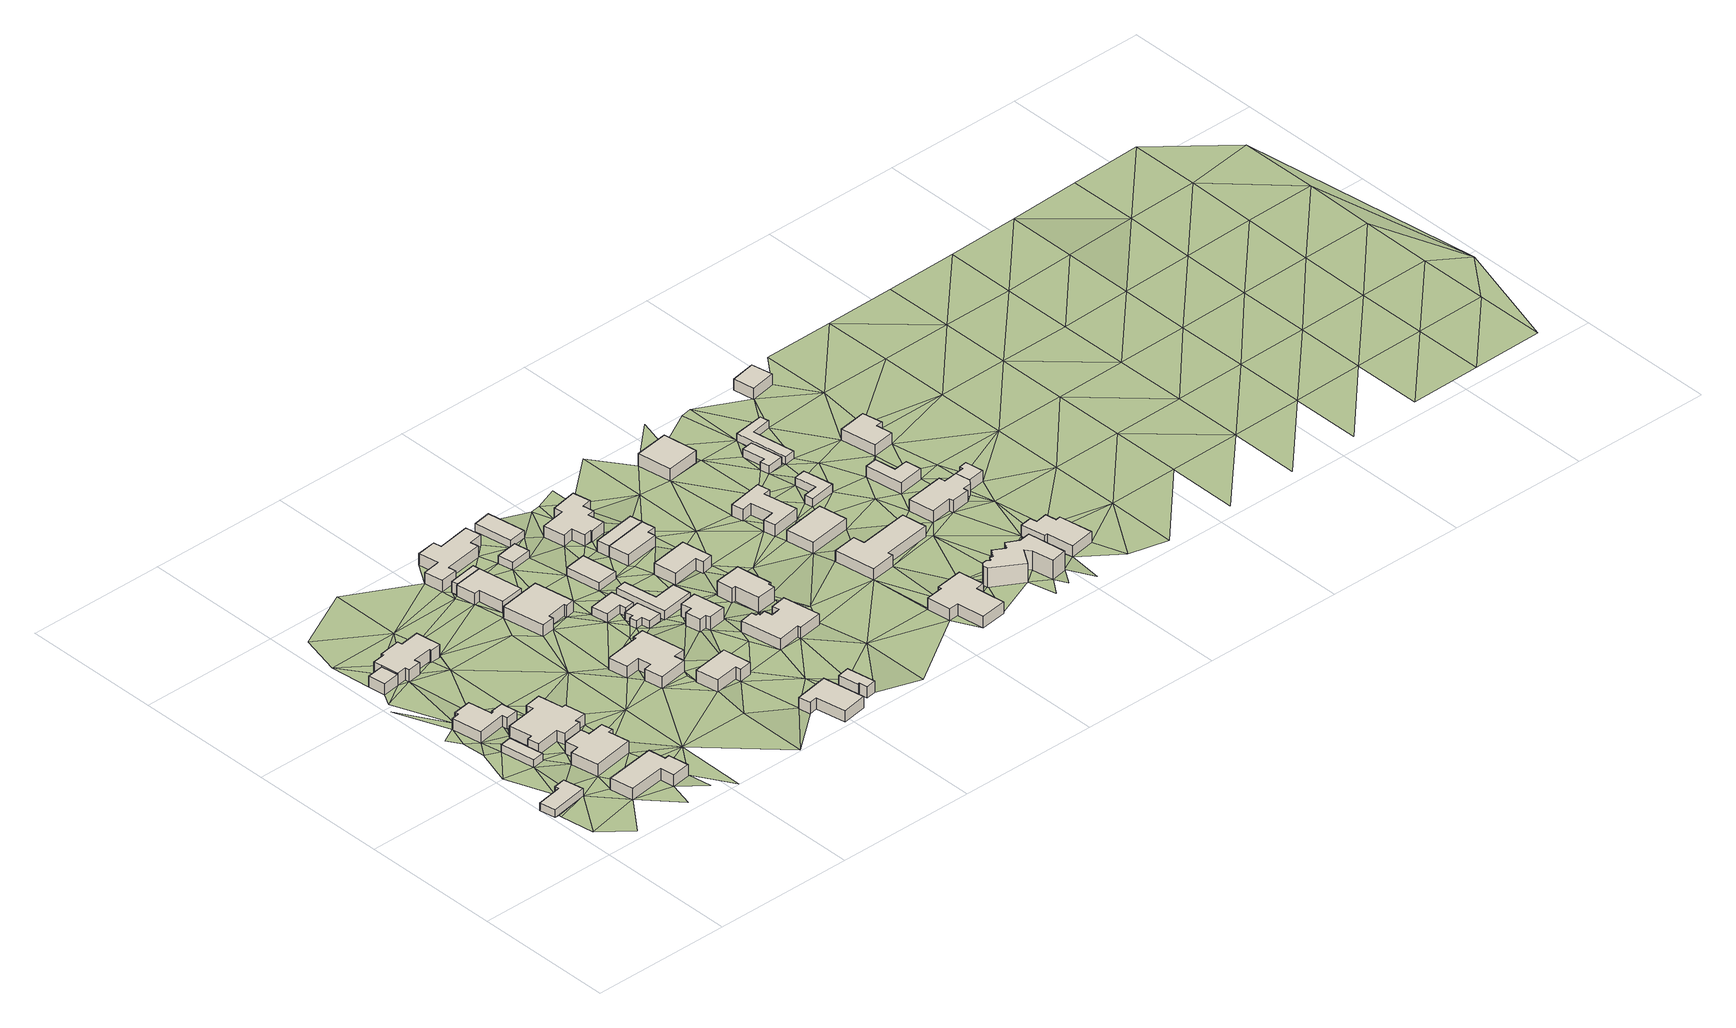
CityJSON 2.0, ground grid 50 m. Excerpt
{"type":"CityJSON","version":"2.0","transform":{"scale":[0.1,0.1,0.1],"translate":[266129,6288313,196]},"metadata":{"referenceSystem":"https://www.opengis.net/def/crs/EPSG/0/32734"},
"CityObjects":{
"building1":{"type":"Building","attributes":{"address":"Mamre","building":"cabin","building:levels":"1","building_height":2.8,"roof_height":199.21,"ground_height":196.41,"plus_code":"4FRWFFJJ+CRC"},"geometry":[{"type":"Solid","lod":"1","boundaries":[[[[0,1,2,3]],[[1,4,5,2]],[[4,6,7,5]],[[6,8,9,7]],[[8,10,11,9]],[[10,0,3,11]],[[3,2,5,7,9,11]],[[10,8,6,4,1,0]]]]}]},
"building2":{"type":"Building","attributes":{"building":"cabin","building:levels":"1","building_height":2.8,"roof_height":199.34,"ground_height":196.54,"plus_code":"4FRWFFJJ+GR8"},"geometry":[{"type":"Solid","lod":"1","boundaries":[[[[12,13,14,15]],[[13,16,17,14]],[[16,18,19,17]],[[18,12,15,19]],[[15,14,17,19]],[[18,16,13,12]]]]}]},
"building3":{"type":"Building","attributes":{"address":"1 Erica Street Mamre 7347 Cape Town","building":"house","building:levels":"1","building_height":4.1,"roof_height":201,"ground_height":196.9,"plus_code":"4FRWFFJJ+HRW"},"geometry":[{"type":"Solid","lod":"1","boundaries":[[[[20,21,22,23]],[[21,24,25,22]],[[24,26,27,25]],[[26,28,29,27]],[[28,30,31,29]],[[30,32,33,31]],[[32,34,35,33]],[[34,36,37,35]],[[36,38,39,37]],[[38,40,41,39]],[[40,42,43,41]],[[42,20,23,43]],[[23,22,25,27,29,31,33,35,37,39,41,43]],[[42,40,38,36,34,32,30,28,26,24,21,20]]]]}]},
"building4":{"type":"Building","attributes":{"address":"48 Akkerboom Avenue Mamre 7347 Cape Town","building":"house","building:levels":"1","building_height":4.1,"roof_height":200.82,"ground_height":196.72,"plus_code":"4FRWFFJJ+9WM"},"geometry":[{"type":"Solid","lod":"1","boundaries":[[[[44,45,46,47]],[[45,48,49,46]],[[48,50,51,49]],[[50,52,53,51]],[[52,54,55,53]],[[54,56,57,55]],[[56,58,59,57]],[[58,44,47,59]],[[47,46,49,51,53,55,57,59]],[[58,56,54,52,50,48,45,44]]]]}]},
"building5":{"type":"Building","attributes":{"building":"garage","building:levels":"1","building_height":4.1,"roof_height":201.27,"ground_height":197.17,"plus_code":"4FRWFFJJ+PR2"},"geometry":[{"type":"Solid","lod":"1","boundaries":[[[[60,61,62,63]],[[61,64,65,62]],[[64,66,67,65]],[[66,60,63,67]],[[63,62,65,67]],[[66,64,61,60]]]]}]},
"building6":{"type":"Building","attributes":{"address":"46 Akkerboom Avenue Mamre 7347 Cape Town","building":"house","building:levels":"1","building_height":4.1,"roof_height":201.07,"ground_height":196.97,"plus_code":"4FRWFFJJ+FW2"},"geometry":[{"type":"Solid","lod":"1","boundaries":[[[[68,69,70,71]],[[69,72,73,70]],[[72,74,75,73]],[[74,76,77,75]],[[76,78,79,77]],[[78,80,81,79]],[[80,82,83,81]],[[82,84,85,83]],[[84,86,87,85]],[[86,68,71,87]],[[71,70,73,75,77,79,81,83,85,87]],[[86,84,82,80,78,76,74,72,69,68]]]]}]},
"building7":{"type":"Building","attributes":{"address":"44 Akkerboom Avenue Mamre 7347 Cape Town","building":"house","building:levels":"1","building_height":4.1,"roof_height":201.07,"ground_height":196.97,"plus_code":"4FRWFFJJ+GVH"},"geometry":[{"type":"Solid","lod":"1","boundaries":[[[[88,89,90,91]],[[89,92,93,90]],[[92,94,95,93]],[[94,96,97,95]],[[96,98,99,97]],[[98,100,101,99]],[[100,102,103,101]],[[102,104,105,103]],[[104,106,107,105]],[[106,108,109,107]],[[108,110,111,109]],[[110,112,113,111]],[[112,114,115,113]],[[114,88,91,115]],[[91,90,93,95,97,99,101,103,105,107,109,111,113,115]],[[114,112,110,108,106,104,102,100,98,96,94,92,89,88]]]]}]},
"building8":{"type":"Building","attributes":{"address":"2 Erica Street Mamre 7347 Cape Town","building":"house","building:levels":"1","building_height":4.1,"roof_height":201.71,"ground_height":197.61,"plus_code":"4FRWFFJJ+PV7"},"geometry":[{"type":"Solid","lod":"1","boundaries":[[[[60,66,116,117]],[[66,118,119,116]],[[118,120,121,119]],[[120,122,123,121]],[[122,124,125,123]],[[124,126,127,125]],[[126,128,129,127]],[[128,130,131,129]],[[130,132,133,131]],[[132,134,135,133]],[[134,136,137,135]],[[136,138,139,137]],[[138,140,141,139]],[[140,142,143,141]],[[142,144,145,143]],[[144,60,117,145]],[[117,116,119,121,123,125,127,129,131,133,135,137,139,141,143,145]],[[144,142,140,138,136,134,132,130,128,126,124,122,120,118,66,60]]]]}]},
"building9":{"type":"Building","attributes":{"address":"33 Akkerboom Avenue Mamre 7347 Cape Town","building":"house","building:levels":"1","building_height":4.1,"roof_height":201.61,"ground_height":197.51,"plus_code":"4FRWFFJM+G4C"},"geometry":[{"type":"Solid","lod":"1","boundaries":[[[[146,147,148,149]],[[147,150,151,148]],[[150,152,153,151]],[[152,154,155,153]],[[154,156,157,155]],[[156,158,159,157]],[[158,160,161,159]],[[160,162,163,161]],[[162,164,165,163]],[[164,166,167,165]],[[166,168,169,167]],[[168,146,149,169]],[[149,148,151,153,155,157,159,161,163,165,167,169]],[[168,166,164,162,160,158,156,154,152,150,147,146]]]]}]},
"building10":{"type":"Building","attributes":{"address":"29 Mamre 7347 Cape Town","building":"house","building:levels":"1","building_height":4.1,"roof_height":202.35,"ground_height":198.25,"plus_code":"4FRWFFJM+M3J"},"geometry":[{"type":"Solid","lod":"1","boundaries":[[[[170,171,172,173]],[[171,174,175,172]],[[174,176,177,175]],[[176,178,179,177]],[[178,180,181,179]],[[180,182,183,181]],[[182,184,185,183]],[[184,170,173,185]],[[173,172,175,177,179,181,183,185]],[[184,182,180,178,176,174,171,170]]]]}]},
"building11":{"type":"Building","attributes":{"address":"27 Akkerboom Avenue Mamre 7347 Cape Town","building":"house","building:levels":"1","building_height":4.1,"roof_height":202.18,"ground_height":198.08,"plus_code":"4FRWFFJM+P2Q"},"geometry":[{"type":"Solid","lod":"1","boundaries":[[[[186,187,188,189]],[[187,190,191,188]],[[190,192,193,191]],[[192,194,195,193]],[[194,196,197,195]],[[196,198,199,197]],[[198,186,189,199]],[[189,188,191,193,195,197,199]],[[198,196,194,192,190,187,186]]]]}]},
"building12":{"type":"Building","attributes":{"building":"garage","building:levels":"1","building_height":4.1,"roof_height":202.18,"ground_height":198.08,"plus_code":"4FRWFFJM+Q2H"},"geometry":[{"type":"Solid","lod":"1","boundaries":[[[[200,201,202,199]],[[201,203,204,202]],[[203,205,189,204]],[[205,200,199,189]],[[199,202,204,189]],[[205,203,201,200]]]]}]},
"building13":{"type":"Building","attributes":{"address":"1 Akkerboom Avenue Mamre 7347 Cape Town","building":"house","building:levels":"1","building_height":4.1,"roof_height":201.61,"ground_height":197.51,"plus_code":"4FRWFFJM+F49"},"geometry":[{"type":"Solid","lod":"1","boundaries":[[[[206,207,208,209]],[[207,210,211,208]],[[210,212,213,211]],[[212,214,215,213]],[[214,216,217,215]],[[216,206,209,217]],[[209,208,211,213,215,217]],[[216,214,212,210,207,206]]]]}]},
"building14":{"type":"Building","attributes":{"address":"4 Ficus Street Mamre 7347 Cape Town","building":"house","building:levels":"1","building_height":4.1,"roof_height":201.55,"ground_height":197.45,"plus_code":"4FRWFFJM+86J"},"geometry":[{"type":"Solid","lod":"1","boundaries":[[[[218,219,220,221]],[[219,222,223,220]],[[222,224,225,223]],[[224,226,227,225]],[[226,228,229,227]],[[228,218,221,229]],[[221,220,223,225,227,229]],[[228,226,224,222,219,218]]]]}]},
"building15":{"type":"Building","attributes":{"address":"25 Akkerboom Avenue Mamre 7347 Cape Town","building":"house","building:levels":"1","building_height":4.1,"roof_height":202.35,"ground_height":198.25,"plus_code":"4FRWFFJM+R36"},"geometry":[{"type":"Solid","lod":"1","boundaries":[[[[230,231,232,233]],[[231,234,235,232]],[[234,236,237,235]],[[236,238,239,237]],[[238,240,241,239]],[[240,242,243,241]],[[242,244,245,243]],[[244,246,247,245]],[[246,248,249,247]],[[248,250,251,249]],[[250,252,253,251]],[[252,230,233,253]],[[233,232,235,237,239,241,243,245,247,249,251,253]],[[252,250,248,246,244,242,240,238,236,234,231,230]]]]}]},
"building16":{"type":"Building","attributes":{"address":"Akkerboom Avenue Mamre 7347 Cape Town","building":"cabin","building:levels":"1","building_height":2.8,"roof_height":201.05,"ground_height":198.25,"plus_code":"4FRWFFJM+J4P"},"geometry":[{"type":"Solid","lod":"1","boundaries":[[[[254,255,256,257]],[[255,258,259,256]],[[258,260,261,259]],[[260,262,263,261]],[[262,264,265,263]],[[264,254,257,265]],[[257,256,259,261,263,265]],[[264,262,260,258,255,254]]]]}]},
"building17":{"type":"Building","attributes":{"address":"Akkerboom Avenue Mamre 7347 Cape Town","building":"cabin","building:levels":"1","building_height":2.8,"roof_height":200.84,"ground_height":198.04,"plus_code":"4FRWFFJM+H4X"},"geometry":[{"type":"Solid","lod":"1","boundaries":[[[[266,267,268,269]],[[267,270,271,268]],[[270,272,273,271]],[[272,274,275,273]],[[274,276,277,275]],[[276,278,279,277]],[[278,280,281,279]],[[280,266,269,281]],[[269,268,271,273,275,277,279,281]],[[280,278,276,274,272,270,267,266]]]]}]},
"building18":{"type":"Building","attributes":{"building":"garage","building:levels":"1","building_height":4.1,"roof_height":201.55,"ground_height":197.45,"plus_code":"4FRWFFJM+965"},"geometry":[{"type":"Solid","lod":"1","boundaries":[[[[282,283,284,285]],[[283,286,287,284]],[[286,288,289,287]],[[288,290,291,289]],[[290,292,293,291]],[[292,282,285,293]],[[285,284,287,289,291,293]],[[292,290,288,286,283,282]]]]}]},
"building19":{"type":"Building","attributes":{"building":"cabin","building:levels":"1","building_height":2.8,"roof_height":201.31,"ground_height":198.51,"plus_code":"4FRWFFJM+Q4F"},"geometry":[{"type":"Solid","lod":"1","boundaries":[[[[294,295,296,297]],[[295,298,299,296]],[[298,300,301,299]],[[300,294,297,301]],[[297,296,299,301]],[[300,298,295,294]]]]}]},
"building20":{"type":"Building","attributes":{"address":"Gardenia Street Mamre 7347 Cape Town","building":"yes","building:levels":"1","building_height":4.1,"roof_height":202.66,"ground_height":198.56,"plus_code":"4FRWFFJM+H62"},"geometry":[{"type":"Solid","lod":"1","boundaries":[[[[302,303,304,305]],[[303,306,307,304]],[[306,308,309,307]],[[308,310,311,309]],[[310,312,313,311]],[[312,314,315,313]],[[314,316,317,315]],[[316,302,305,317]],[[305,304,307,309,311,313,315,317]],[[316,314,312,310,308,306,303,302]]]]}]},
"building21":{"type":"Building","attributes":{"address":"Gardenia Street Mamre 7347 Cape Town","building":"cabin","building:levels":"1","building_height":2.8,"roof_height":201.62,"ground_height":198.82,"plus_code":"4FRWFFJM+J5F"},"geometry":[{"type":"Solid","lod":"1","boundaries":[[[[318,319,320,321]],[[319,322,323,320]],[[322,324,325,323]],[[324,326,327,325]],[[326,328,329,327]],[[328,318,321,329]],[[321,320,323,325,327,329]],[[328,326,324,322,319,318]]]]}]},
"building22":{"type":"Building","attributes":{"building":"cabin","building:levels":"1","building_height":2.8,"roof_height":201.05,"ground_height":198.25,"plus_code":"4FRWFFJM+M5V"},"geometry":[{"type":"Solid","lod":"1","boundaries":[[[[330,331,332,333]],[[331,334,335,332]],[[334,336,337,335]],[[336,330,333,337]],[[333,332,335,337]],[[336,334,331,330]]]]}]},
"building23":{"type":"Building","attributes":{"building":"cabin","building:levels":"1","building_height":2.8,"roof_height":201.43,"ground_height":198.63,"plus_code":"4FRWFFJM+R49"},"geometry":[{"type":"Solid","lod":"1","boundaries":[[[[338,339,340,341]],[[339,342,343,340]],[[342,344,345,343]],[[344,338,341,345]],[[341,340,343,345]],[[344,342,339,338]]]]}]},
"building24":{"type":"Building","attributes":{"address":"3 Ficus Street Mamre 7347 Cape Town","building":"house","building:levels":"1","building_height":4.1,"roof_height":202.11,"ground_height":198.01,"plus_code":"4FRWFFJM+F7F"},"geometry":[{"type":"Solid","lod":"1","boundaries":[[[[346,347,348,349]],[[347,350,351,348]],[[350,352,353,351]],[[352,354,355,353]],[[354,356,357,355]],[[356,358,359,357]],[[358,360,361,359]],[[360,362,363,361]],[[362,364,365,363]],[[364,366,367,365]],[[366,368,369,367]],[[368,370,371,369]],[[370,372,373,371]],[[372,346,349,373]],[[349,348,351,353,355,357,359,361,363,365,367,369,371,373]],[[372,370,368,366,364,362,360,358,356,354,352,350,347,346]]]]}]},
"building25":{"type":"Building","attributes":{"address":"20 Gardenia Street Mamre 7347 Cape Town","building":"house","building:levels":"1","building_height":4.1,"roof_height":203.41,"ground_height":199.31,"plus_code":"4FRWFFJM+G7W"},"geometry":[{"type":"Solid","lod":"1","boundaries":[[[[374,375,376,377]],[[375,378,379,376]],[[378,380,381,379]],[[380,382,383,381]],[[382,384,385,383]],[[384,386,387,385]],[[386,388,389,387]],[[388,374,377,389]],[[377,376,379,381,383,385,387,389]],[[388,386,384,382,380,378,375,374]]]]}]},
"building26":{"type":"Building","attributes":{"address":"18 Gardenia Street Mamre 7347 Cape Town","building":"house","building:levels":"1","building_height":4.1,"roof_height":202.92,"ground_height":198.82,"plus_code":"4FRWFFJM+J7J"},"geometry":[{"type":"Solid","lod":"1","boundaries":[[[[390,391,392,393]],[[391,394,395,392]],[[394,396,397,395]],[[396,398,399,397]],[[398,400,401,399]],[[400,390,393,401]],[[393,392,395,397,399,401]],[[400,398,396,394,391,390]]]]}]},
"building27":{"type":"Building","attributes":{"address":"14 Gardenia Street Mamre 7347 Cape Town","building":"house","building:levels":"1","building_height":4.1,"roof_height":203.1,"ground_height":199,"plus_code":"4FRWFFJM+Q67"},"geometry":[{"type":"Solid","lod":"1","boundaries":[[[[402,403,404,405]],[[403,406,407,404]],[[406,408,409,407]],[[408,410,411,409]],[[410,412,413,411]],[[412,414,415,413]],[[414,416,417,415]],[[416,418,419,417]],[[418,420,421,419]],[[420,422,423,421]],[[422,424,425,423]],[[424,426,427,425]],[[426,428,429,427]],[[428,402,405,429]],[[405,404,407,409,411,413,415,417,419,421,423,425,427,429]],[[428,426,424,422,420,418,416,414,412,410,408,406,403,402]]]]}]},
"building28":{"type":"Building","attributes":{"address":"16 Gardenia Street Mamre 7347 Cape Town","building":"house","building:levels":"1","building_height":4.1,"roof_height":202.92,"ground_height":198.82,"plus_code":"4FRWFFJM+M6X"},"geometry":[{"type":"Solid","lod":"1","boundaries":[[[[430,431,432,433]],[[431,434,435,432]],[[434,436,437,435]],[[436,438,439,437]],[[438,440,441,439]],[[440,430,433,441]],[[433,432,435,437,439,441]],[[440,438,436,434,431,430]]]]}]},
"building29":{"type":"Building","attributes":{"building":"garage","building:levels":"1","building_height":4.1,"roof_height":202.92,"ground_height":198.82,"plus_code":"4FRWFFJM+P69"},"geometry":[{"type":"Solid","lod":"1","boundaries":[[[[431,430,433,432]],[[430,442,443,433]],[[442,444,445,443]],[[444,431,432,445]],[[432,433,443,445]],[[444,442,430,431]]]]}]},
"building30":{"type":"Building","attributes":{"address":"8 Ficus Street Mamre 7347 Cape Town","building":"house","building:levels":"1","building_height":4.1,"roof_height":203.05,"ground_height":198.95,"plus_code":"4FRWFFJM+9F6"},"geometry":[{"type":"Solid","lod":"1","boundaries":[[[[446,447,448,449]],[[447,450,451,448]],[[450,452,453,451]],[[452,454,455,453]],[[454,456,457,455]],[[456,458,459,457]],[[458,460,461,459]],[[460,462,463,461]],[[462,464,465,463]],[[464,446,449,465]],[[449,448,451,453,455,457,459,461,463,465]],[[464,462,460,458,456,454,452,450,447,446]]]]}]},
"building31":{"type":"Building","attributes":{"address":"13 Gardenia Street Mamre 7347 Cape Town","building":"house","building:levels":"1","building_height":4.1,"roof_height":203.9,"ground_height":199.8,"plus_code":"4FRWFFJM+HCG"},"geometry":[{"type":"Solid","lod":"1","boundaries":[[[[466,467,468,469]],[[467,470,471,468]],[[470,472,473,471]],[[472,466,469,473]],[[469,468,471,473]],[[472,470,467,466]]]]}]},
"building32":{"type":"Building","attributes":{"address":"11 Gardenia Street Mamre 7347 Cape Town","building":"house","building:levels":"1","building_height":4.1,"roof_height":203.98,"ground_height":199.88,"plus_code":"4FRWFFJM+JCM"},"geometry":[{"type":"Solid","lod":"1","boundaries":[[[[474,475,476,477]],[[475,478,479,476]],[[478,480,481,479]],[[480,482,483,481]],[[482,484,485,483]],[[484,486,487,485]],[[486,488,489,487]],[[488,490,491,489]],[[490,492,493,491]],[[492,474,477,493]],[[477,476,479,481,483,485,487,489,491,493]],[[492,490,488,486,484,482,480,478,475,474]]]]}]},
"building33":{"type":"Building","attributes":{"address":"5 Ficus Street Mamre 7347 Cape Town","building":"house","building:levels":"1","building_height":4.1,"roof_height":203.44,"ground_height":199.34,"plus_code":"4FRWFFJM+GF3"},"geometry":[{"type":"Solid","lod":"1","boundaries":[[[[494,495,496,497]],[[495,498,499,496]],[[498,500,501,499]],[[500,502,503,501]],[[502,504,505,503]],[[504,506,507,505]],[[506,508,509,507]],[[508,494,497,509]],[[497,496,499,501,503,505,507,509]],[[508,506,504,502,500,498,495,494]]]]}]},
"building34":{"type":"Building","attributes":{"address":"7 Gardenia Street Mamre 7347 Cape Town","building":"house","building:levels":"1","building_height":4.1,"roof_height":204.09,"ground_height":199.99,"plus_code":"4FRWFFJM+QCJ"},"geometry":[{"type":"Solid","lod":"1","boundaries":[[[[510,511,512,513]],[[511,514,515,512]],[[514,516,517,515]],[[516,510,513,517]],[[513,512,515,517]],[[516,514,511,510]]]]}]},
"building35":{"type":"Building","attributes":{"address":"10 Ficus Street Mamre 7347 Cape Town","building":"house","building:levels":"2","building_height":6.9,"roof_height":206.46,"ground_height":199.56,"plus_code":"4FRWFFJM+9GH"},"geometry":[{"type":"Solid","lod":"1","boundaries":[[[[518,519,520,521]],[[519,522,523,520]],[[522,524,525,523]],[[524,526,527,525]],[[526,528,529,527]],[[528,530,531,529]],[[530,532,533,531]],[[532,534,535,533]],[[534,536,537,535]],[[536,538,539,537]],[[538,540,541,539]],[[540,542,543,541]],[[542,544,545,543]],[[544,546,547,545]],[[546,548,549,547]],[[548,550,551,549]],[[550,518,521,551]],[[521,520,523,525,527,529,531,533,535,537,539,541,543,545,547,549,551]],[[550,548,546,544,542,540,538,536,534,532,530,528,526,524,522,519,518]]]]}]},
"building36":{"type":"Building","attributes":{"address":"Gardenia Street Mamre 7347 Cape Town","building":"cabin","building:levels":"1","building_height":2.8,"roof_height":202.9,"ground_height":200.1,"plus_code":"4FRWFFJM+JGR"},"geometry":[{"type":"Solid","lod":"1","boundaries":[[[[552,553,554,555]],[[553,556,557,554]],[[556,558,559,557]],[[558,560,561,559]],[[560,562,563,561]],[[562,552,555,563]],[[555,554,557,559,561,563]],[[562,560,558,556,553,552]]]]}]},
"building37":{"type":"Building","attributes":{"address":"Gardenia Street Mamre 7347 Cape Town","building":"cabin","building:levels":"1","building_height":2.8,"roof_height":202.95,"ground_height":200.15,"plus_code":"4FRWFFJM+PF9"},"geometry":[{"type":"Solid","lod":"1","boundaries":[[[[564,565,566,567]],[[565,568,569,566]],[[568,570,571,569]],[[570,572,573,571]],[[572,574,575,573]],[[574,564,567,575]],[[567,566,569,571,573,575]],[[574,572,570,568,565,564]]]]}]},
"building38":{"type":"Building","attributes":{"address":"Hibiscus Crescent Mamre 7347 Cape Town","building":"cabin","building:levels":"1","building_height":2.8,"roof_height":202.95,"ground_height":200.15,"plus_code":"4FRWFFJM+PG7"},"geometry":[{"type":"Solid","lod":"1","boundaries":[[[[576,577,578,579]],[[577,580,581,578]],[[580,582,583,581]],[[582,584,585,583]],[[584,586,587,585]],[[586,576,579,587]],[[579,578,581,583,585,587]],[[586,584,582,580,577,576]]]]}]},
"building39":{"type":"Building","attributes":{"address":"7 Hibiscus Crescent Mamre 7347 Cape Town","building":"house","building:levels":"1","building_height":4.1,"roof_height":204.38,"ground_height":200.28,"plus_code":"4FRWFFJM+GHH"},"geometry":[{"type":"Solid","lod":"1","boundaries":[[[[588,589,590,591]],[[589,592,593,590]],[[592,594,595,593]],[[594,596,597,595]],[[596,598,599,597]],[[598,600,601,599]],[[600,602,603,601]],[[602,604,605,603]],[[604,606,607,605]],[[606,608,609,607]],[[608,588,591,609]],[[591,590,593,595,597,599,601,603,605,607,609]],[[608,606,604,602,600,598,596,594,592,589,588]]]]}]},
"building40":{"type":"Building","attributes":{"address":"Mamre 7347 Cape Town","building":"house","building:levels":"1","building_height":4.1,"roof_height":204.19,"ground_height":200.09,"plus_code":"4FRWFFJM+9MJ"},"geometry":[{"type":"Solid","lod":"1","boundaries":[[[[610,611,612,613]],[[611,614,615,612]],[[614,616,617,615]],[[616,618,619,617]],[[618,620,621,619]],[[620,622,623,621]],[[622,624,625,623]],[[624,626,627,625]],[[626,628,629,627]],[[628,610,613,629]],[[613,612,615,617,619,621,623,625,627,629]],[[628,626,624,622,620,618,616,614,611,610]]]]}]},
"building41":{"type":"Building","attributes":{"address":"8 Hibiscus Crescent Mamre 7347 Cape Town","building":"house","building:levels":"1","building_height":4.1,"roof_height":204.24,"ground_height":200.14,"plus_code":"4FRWFFJM+HHP"},"geometry":[{"type":"Solid","lod":"1","boundaries":[[[[630,631,632,633]],[[631,634,635,632]],[[634,636,637,635]],[[636,638,639,637]],[[638,640,641,639]],[[640,630,633,641]],[[633,632,635,637,639,641]],[[640,638,636,634,631,630]]]]}]},
"building42":{"type":"Building","attributes":{"building":"garage","building:levels":"1","building_height":4.1,"roof_height":204.38,"ground_height":200.28,"plus_code":"4FRWFFJM+GMC"},"geometry":[{"type":"Solid","lod":"1","boundaries":[[[[642,643,591,590]],[[643,644,645,591]],[[644,646,647,645]],[[646,648,649,647]],[[648,650,651,649]],[[650,642,590,651]],[[590,591,645,647,649,651]],[[650,648,646,644,643,642]]]]}]},
"building43":{"type":"Building","attributes":{"address":"7 Hibiscus Crescent Mamre 7347 Cape Town","building":"house","building:levels":"1","building_height":4.1,"roof_height":204.29,"ground_height":200.19,"plus_code":"4FRWFFJM+MJ3"},"geometry":[{"type":"Solid","lod":"1","boundaries":[[[[652,653,654,655]],[[653,656,657,654]],[[656,658,659,657]],[[658,660,661,659]],[[660,662,663,661]],[[662,652,655,663]],[[655,654,657,659,661,663]],[[662,660,658,656,653,652]]]]}]},
"building44":{"type":"Building","attributes":{"address":"Hibiscus Crescent Mamre 7347 Cape Town","building":"house","building:levels":"1","building_height":4.1,"roof_height":204.11,"ground_height":200.01,"plus_code":"4FRWFFJM+RH9"},"geometry":[{"type":"Solid","lod":"1","boundaries":[[[[664,665,666,667]],[[665,668,669,666]],[[668,670,671,669]],[[670,664,667,671]],[[667,666,669,671]],[[670,668,665,664]]]]}]},
"terrain1":{"type":"TINRelief","geometry":[{"type":"CompositeSurface","lod":"1","boundaries":[[[1,672,673]],[[0,674,1]],[[672,1,674]],[[8,6,10]],[[675,673,676]],[[675,1,673]],[[677,6,18]],[[4,18,6]],[[16,678,677]],[[18,16,677]],[[76,4,1]],[[675,679,1]],[[36,680,678]],[[681,680,34]],[[678,16,36]],[[1,679,76]],[[682,18,4]],[[36,34,680]],[[4,76,682]],[[36,16,683]],[[682,684,18]],[[34,30,685]],[[686,76,679]],[[100,98,684]],[[98,683,684]],[[34,32,30]],[[687,36,683]],[[96,683,98]],[[100,684,688]],[[682,688,684]],[[675,689,54]],[[683,96,687]],[[687,690,36]],[[691,66,64]],[[688,682,692]],[[693,675,54]],[[30,120,691]],[[694,686,679]],[[100,688,102]],[[78,76,686]],[[687,695,690]],[[696,61,697]],[[66,691,120]],[[120,30,698]],[[699,700,701]],[[695,687,702]],[[698,699,701]],[[688,104,102]],[[60,697,61]],[[688,703,104]],[[698,701,704]],[[702,687,705]],[[686,694,78]],[[697,706,696]],[[118,66,120]],[[707,54,708]],[[704,709,698]],[[106,104,703]],[[704,702,710]],[[706,697,711]],[[705,710,702]],[[698,712,120]],[[710,709,704]],[[703,713,714]],[[715,694,716]],[[106,703,714]],[[698,709,712]],[[717,78,718]],[[696,719,720]],[[696,706,719]],[[712,721,120]],[[108,106,110]],[[722,709,710]],[[110,106,714]],[[723,715,707]],[[78,694,723]],[[715,723,694]],[[707,724,723]],[[725,721,726]],[[78,723,718]],[[722,114,112]],[[712,726,721]],[[725,726,727]],[[728,719,706]],[[718,729,714]],[[714,729,110]],[[728,730,731]],[[729,112,110]],[[712,732,726]],[[723,729,718]],[[733,709,722]],[[732,712,734]],[[712,709,733]],[[719,735,720]],[[719,728,731]],[[112,733,722]],[[729,733,112]],[[734,712,736]],[[729,723,737]],[[736,712,733]],[[738,731,734]],[[739,719,731]],[[740,723,741]],[[160,733,729]],[[735,719,236]],[[723,742,737]],[[160,729,743]],[[736,171,734]],[[729,737,743]],[[740,742,723]],[[744,733,160]],[[734,171,738]],[[739,731,738]],[[736,733,174]],[[238,719,739]],[[238,236,719]],[[733,744,176]],[[743,745,160]],[[176,174,733]],[[746,740,741]],[[743,747,745]],[[736,174,171]],[[737,742,748]],[[748,749,737]],[[219,746,741]],[[737,749,750]],[[738,171,194]],[[739,738,751]],[[739,203,238]],[[739,751,203]],[[214,742,740]],[[194,752,738]],[[205,203,751]],[[753,744,754]],[[750,749,748]],[[744,255,176]],[[214,740,746]],[[744,753,755]],[[171,756,194]],[[240,238,203]],[[178,176,757]],[[744,755,255]],[[750,758,759]],[[742,214,760]],[[236,761,762]],[[748,763,750]],[[764,178,757]],[[240,203,201]],[[765,756,171]],[[757,176,255]],[[753,766,755]],[[758,750,763]],[[242,240,201]],[[214,746,767]],[[766,274,755]],[[768,769,757]],[[757,255,768]],[[755,272,255]],[[272,755,274]],[[767,770,214]],[[767,746,771]],[[772,242,201]],[[766,278,274]],[[758,773,766]],[[769,768,774]],[[298,200,756]],[[769,774,765]],[[765,298,756]],[[255,272,267]],[[775,758,763]],[[200,295,201]],[[272,270,267]],[[267,258,255]],[[278,276,274]],[[766,773,278]],[[226,286,771]],[[763,770,776]],[[768,777,774]],[[267,260,258]],[[295,200,298]],[[775,773,758]],[[772,201,295]],[[767,771,778]],[[286,778,771]],[[330,765,774]],[[266,260,267]],[[767,350,770]],[[779,780,278]],[[298,765,330]],[[314,775,763]],[[773,779,278]],[[260,266,262]],[[767,778,781]],[[777,331,774]],[[314,763,776]],[[350,776,770]],[[780,779,266]],[[330,774,331]],[[266,318,262]],[[779,318,266]],[[777,262,318]],[[772,782,783]],[[779,773,784]],[[772,295,339]],[[777,318,331]],[[775,314,785]],[[330,300,298]],[[773,786,784]],[[339,782,772]],[[787,331,318]],[[781,354,767]],[[314,776,347]],[[339,295,294]],[[354,350,767]],[[347,776,350]],[[788,779,784]],[[347,789,314]],[[790,331,787]],[[791,782,339]],[[787,792,793]],[[781,292,794]],[[795,796,784]],[[300,330,410]],[[342,294,300]],[[788,784,796]],[[789,347,346]],[[339,294,342]],[[350,354,352]],[[797,410,330]],[[796,795,788]],[[798,790,787]],[[794,292,799]],[[370,346,372]],[[781,794,354]],[[787,793,798]],[[300,408,342]],[[800,795,789]],[[370,366,346]],[[382,789,346]],[[300,410,408]],[[370,368,366]],[[790,431,797]],[[394,793,788]],[[801,788,795]],[[366,382,346]],[[800,789,382]],[[434,790,802]],[[434,431,790]],[[366,364,803]],[[798,802,790]],[[798,793,394]],[[788,801,394]],[[800,801,795]],[[410,797,414]],[[804,803,364]],[[797,431,805]],[[382,366,803]],[[805,414,797]],[[806,354,794]],[[414,412,410]],[[800,382,807]],[[808,809,342]],[[342,408,808]],[[382,803,810]],[[418,414,805]],[[801,811,394]],[[416,414,418]],[[436,434,802]],[[798,436,802]],[[810,812,382]],[[394,811,396]],[[805,420,418]],[[403,408,406]],[[403,808,408]],[[813,810,806]],[[801,814,811]],[[810,813,812]],[[815,794,799]],[[816,812,817]],[[817,812,813]],[[798,818,436]],[[420,805,819]],[[820,808,403]],[[814,821,811]],[[422,420,424]],[[817,822,814]],[[794,504,806]],[[403,402,820]],[[821,814,822]],[[424,420,819]],[[823,438,436]],[[823,436,818]],[[813,806,504]],[[426,424,428]],[[424,819,428]],[[824,818,821]],[[820,402,825]],[[813,470,817]],[[794,815,826]],[[823,818,824]],[[827,823,824]],[[470,822,817]],[[826,504,794]],[[482,821,822]],[[819,827,828]],[[428,819,828]],[[828,402,428]],[[482,824,821]],[[827,824,828]],[[813,504,502]],[[502,470,813]],[[829,815,458]],[[822,470,467]],[[504,826,830]],[[467,484,822]],[[831,830,826]],[[482,822,484]],[[832,402,828]],[[504,830,833]],[[833,830,831]],[[482,834,824]],[[834,835,824]],[[828,824,516]],[[504,833,506]],[[835,516,824]],[[470,502,500]],[[482,480,834]],[[484,467,486]],[[834,480,836]],[[837,506,833]],[[828,514,832]],[[838,839,840]],[[828,516,514]],[[500,472,470]],[[839,841,840]],[[486,467,466]],[[516,835,842]],[[837,840,843]],[[843,840,841]],[[843,844,837]],[[841,839,845]],[[844,846,837]],[[847,508,506]],[[848,849,486]],[[850,506,837]],[[500,498,851]],[[852,837,846]],[[853,846,854]],[[848,486,855]],[[486,466,562]],[[856,837,852]],[[857,516,842]],[[500,851,472]],[[846,853,852]],[[562,855,486]],[[853,858,852]],[[516,857,859]],[[850,837,856]],[[856,852,858]],[[847,506,850]],[[848,860,842]],[[855,860,848]],[[466,472,861]],[[845,862,548]],[[863,864,514]],[[466,865,562]],[[842,572,857]],[[863,859,857]],[[866,856,867]],[[842,860,574]],[[845,868,869]],[[868,845,548]],[[850,856,866]],[[574,572,842]],[[870,860,855]],[[472,851,861]],[[865,466,861]],[[847,850,598]],[[851,847,598]],[[871,548,872]],[[857,572,873]],[[857,874,863]],[[860,875,574]],[[873,572,570]],[[598,876,851]],[[610,850,866]],[[857,873,874]],[[861,851,876]],[[577,574,875]],[[866,877,610]],[[602,598,850]],[[878,574,577]],[[879,875,865]],[[863,874,880]],[[610,877,881]],[[871,882,616]],[[611,881,871]],[[577,883,878]],[[610,602,850]],[[865,861,630]],[[883,874,873]],[[631,861,876]],[[875,879,577]],[[616,611,871]],[[577,874,883]],[[602,600,598]],[[881,611,610]],[[865,630,879]],[[577,879,580]],[[631,630,861]],[[614,611,616]],[[631,876,884]],[[880,874,885]],[[886,580,887]],[[602,610,888]],[[889,885,874]],[[879,652,580]],[[610,628,888]],[[616,890,618]],[[653,879,630]],[[624,628,626]],[[884,891,631]],[[888,892,602]],[[653,630,640]],[[640,638,893]],[[887,580,652]],[[624,888,628]],[[894,892,895]],[[622,620,624]],[[888,895,892]],[[642,884,896]],[[653,652,879]],[[640,893,653]],[[895,888,643]],[[648,891,884]],[[889,897,885]],[[884,642,648]],[[889,887,897]],[[891,898,893]],[[888,644,643]],[[891,648,898]],[[893,656,653]],[[650,648,642]],[[618,890,899]],[[620,618,899]],[[624,620,899]],[[898,656,893]],[[648,646,898]],[[900,888,624]],[[887,652,901]],[[890,902,899]],[[901,897,887]],[[888,900,644]],[[660,658,656]],[[903,660,656]],[[899,900,624]],[[901,652,662]],[[662,660,903]],[[646,644,904]],[[646,904,898]],[[897,901,905]],[[656,898,904]],[[644,900,904]],[[903,656,906]],[[903,906,662]],[[902,907,899]],[[901,908,905]],[[906,656,904]],[[909,901,662]],[[900,899,910]],[[662,906,909]],[[908,901,911]],[[899,907,910]],[[904,900,912]],[[911,901,909]],[[900,910,912]],[[904,913,906]],[[907,914,915]],[[913,904,912]],[[907,915,910]],[[909,906,916]],[[909,916,911]],[[916,906,913]],[[910,917,912]],[[910,915,917]],[[912,918,913]],[[916,919,911]],[[912,917,918]],[[915,920,921]],[[922,916,913]],[[918,923,913]],[[924,917,915]],[[913,923,922]],[[919,916,925]],[[924,915,921]],[[926,918,917]],[[916,922,925]],[[917,924,926]],[[927,923,918]],[[928,929,921]],[[918,926,927]],[[922,923,930]],[[924,921,931]],[[923,927,930]],[[932,925,922]],[[921,929,931]],[[926,924,933]],[[922,930,932]],[[924,931,933]],[[927,926,934]],[[929,935,936]],[[926,933,934]],[[937,930,927]],[[935,938,936]],[[939,931,929]],[[930,937,932]],[[927,934,937]],[[929,936,939]],[[940,933,931]],[[937,941,932]],[[940,931,939]],[[942,934,933]],[[938,943,936]],[[933,940,942]],[[937,934,944]],[[943,938,945]],[[939,936,946]],[[934,942,944]],[[947,941,937]],[[946,936,943]],[[948,940,939]],[[944,947,937]],[[948,939,946]],[[949,943,945]],[[950,942,940]],[[943,949,946]],[[950,944,942]],[[940,948,950]],[[946,949,948]],[[947,944,951]],[[948,949,950]],[[951,944,950]],[[949,951,950]]]}]}
},
"vertices":[
[12,250,4],[147,274,4],[147,274,32],[12,250,32],[134,346,4],[134,346,32],[91,338,4],[91,338,32],[93,324,4],[93,324,32],[2,308,4],[2,308,32],
[178,485,5],[159,611,5],[159,611,33],[178,485,33],[117,604,5],[117,604,33],[136,480,5],[136,480,33],
[243,739,9],[196,732,9],[196,732,50],[243,739,50],[197,726,9],[197,726,50],[190,724,9],[190,724,50],[176,811,9],[176,811,50],[110,801,9],[110,801,50],[112,788,9],[112,788,50],[84,784,9],[84,784,50],[100,677,9],[100,677,50],[204,693,9],[204,693,50],[207,675,9],[207,675,50],[252,682,9],[252,682,50],
[419,204,6],[410,267,6],[410,267,48],[419,204,48],[228,241,6],[228,241,48],[241,156,6],[241,156,48],[372,175,6],[372,175,48],[379,124,6],[379,124,48],[446,133,6],[446,133,48],[436,207,6],[436,207,48],
[104,1119,12],[43,1110,12],[43,1110,53],[104,1119,53],[52,1048,12],[52,1048,53],[113,1058,12],[113,1058,53],
[328,479,7],[252,467,7],[252,467,51],[328,479,51],[259,420,7],[259,420,51],[227,413,7],[227,413,51],[244,315,7],[244,315,51],[394,340,7],[394,340,51],[382,414,7],[382,414,51],[399,416,7],[399,416,51],[392,457,7],[392,457,51],[333,448,7],[333,448,51],
[351,692,10],[292,682,10],[292,682,51],[351,692,51],[296,657,10],[296,657,51],[183,639,10],[183,639,51],[196,556,10],[196,556,51],[179,554,10],[179,554,51],[186,512,10],[186,512,51],[273,526,10],[273,526,51],[278,498,10],[278,498,51],[351,510,10],[351,510,51],[348,524,10],[348,524,51],[391,531,10],[391,531,51],[379,605,10],[379,605,51],[366,603,10],[366,603,51],
[113,1058,57],[104,1119,57],[148,1062,12],[148,1062,57],[150,1046,12],[150,1046,57],[199,1053,12],[199,1053,57],[196,1072,12],[196,1072,57],[266,1082,12],[266,1082,57],[267,1075,12],[267,1075,57],[303,1078,12],[303,1078,57],[306,1081,12],[306,1081,57],[294,1169,12],[294,1169,57],[224,1159,12],[224,1159,57],[222,1176,12],[222,1176,57],[144,1164,12],[144,1164,57],[145,1155,12],[145,1155,57],[100,1149,12],[100,1149,57],
[790,523,13],[784,559,13],[784,559,56],[790,523,56],[826,565,13],[826,565,56],[802,721,13],[802,721,56],[759,715,13],[759,715,56],[760,706,13],[760,706,56],[633,687,13],[633,687,56],[644,616,13],[644,616,56],[696,624,13],[696,624,56],[703,578,13],[703,578,56],[674,573,13],[674,573,56],[685,507,13],[685,507,56],
[723,1110,20],[572,1087,20],[572,1087,63],[723,1110,63],[595,936,20],[595,936,63],[642,943,20],[642,943,63],[640,959,20],[640,959,63],[713,971,20],[713,971,63],[714,961,20],[714,961,63],[746,967,20],[746,967,63],
[549,1265,20],[544,1264,20],[544,1264,62],[549,1265,62],[554,1195,20],[554,1195,62],[575,1198,20],[575,1198,62],[588,1107,20],[588,1107,62],[675,1119,20],[675,1119,62],[651,1279,20],[651,1279,62],
[651,1279,21],[647,1303,21],[647,1303,62],[545,1287,21],[545,1287,62],[549,1265,21],
[915,483,11],[785,464,11],[785,464,56],[915,483,56],[797,383,11],[797,383,56],[882,395,11],[882,395,56],[884,375,11],[884,375,56],[929,382,11],[929,382,56],
[916,152,14],[923,110,14],[923,110,56],[916,152,56],[952,115,14],[952,115,56],[971,7,14],[971,7,56],[1062,23,14],[1062,23,56],[1037,173,14],[1037,173,56],
[638,1468,21],[568,1457,21],[568,1457,63],[638,1468,63],[580,1385,21],[580,1385,63],[516,1375,21],[516,1375,63],[526,1309,21],[526,1309,63],[590,1318,21],[590,1318,63],[586,1344,21],[586,1344,63],[725,1365,21],[725,1365,63],[721,1393,21],[721,1393,63],[770,1401,21],[770,1401,63],[761,1458,21],[761,1458,63],[643,1439,21],[643,1439,63],
[777,918,20],[785,859,20],[785,859,51],[777,918,51],[845,868,20],[845,868,51],[848,845,20],[848,845,51],[884,850,20],[884,850,51],[872,932,20],[872,932,51],
[894,843,20],[834,833,20],[834,833,48],[894,843,48],[839,805,20],[839,805,48],[825,803,20],[825,803,48],[830,776,20],[830,776,48],[853,779,20],[853,779,48],[858,749,20],[858,749,48],[908,757,20],[908,757,48],
[1123,161,14],[1079,153,14],[1079,153,56],[1123,161,56],[1091,80,14],[1091,80,56],[1098,82,14],[1098,82,56],[1103,52,14],[1103,52,56],[1140,58,14],[1140,58,56],
[823,1310,25],[745,1298,25],[745,1298,53],[823,1310,53],[754,1242,25],[754,1242,53],[832,1254,25],[832,1254,53],
[1033,741,20],[970,731,20],[970,731,67],[1033,741,67],[976,693,20],[976,693,67],[949,689,20],[949,689,67],[958,634,20],[958,634,67],[984,638,20],[984,638,67],[987,622,20],[987,622,67],[1050,631,20],[1050,631,67],
[892,933,22],[919,749,22],[919,749,56],[892,933,56],[1038,766,22],[1038,766,56],[1029,830,22],[1029,830,56],[948,819,22],[948,819,56],[930,939,22],[930,939,56],
[858,1116,22],[875,991,22],[875,991,51],[858,1116,51],[952,1002,22],[952,1002,51],[935,1127,22],[935,1127,51],
[804,1464,25],[825,1329,25],[825,1329,54],[804,1464,54],[889,1339,25],[889,1339,54],[868,1474,25],[868,1474,54],
[1099,560,20],[1049,551,20],[1049,551,61],[1099,560,61],[1073,403,20],[1073,403,61],[1155,417,20],[1155,417,61],[1157,404,20],[1157,404,61],[1245,419,20],[1245,419,61],[1223,551,20],[1223,551,61],[1167,542,20],[1167,542,61],[1171,516,20],[1171,516,61],[1138,511,20],[1138,511,61],[1133,540,20],[1133,540,61],[1112,536,20],[1112,536,61],[1111,544,20],[1111,544,61],[1102,543,20],[1102,543,61],
[1216,748,20],[1121,736,20],[1121,736,74],[1216,748,74],[1129,677,20],[1129,677,74],[1143,679,20],[1143,679,74],[1155,589,20],[1155,589,74],[1227,598,20],[1227,598,74],[1224,620,20],[1224,620,74],[1233,621,20],[1233,621,74],
[1185,957,26],[1049,937,26],[1049,937,69],[1185,957,69],[1061,854,26],[1061,854,69],[1157,869,26],[1157,869,69],[1161,842,26],[1161,842,69],[1201,848,26],[1201,848,69],
[1110,1362,30],[1016,1344,30],[1016,1344,71],[1110,1362,71],[1021,1314,30],[1021,1314,71],[932,1299,30],[932,1299,71],[944,1222,30],[944,1222,71],[983,1229,30],[983,1229,71],[991,1182,30],[991,1182,71],[1020,1187,30],[1020,1187,71],[1021,1181,30],[1021,1181,71],[1078,1191,30],[1078,1191,71],[1068,1249,30],[1068,1249,71],[1094,1253,30],[1094,1253,71],[1088,1292,30],[1088,1292,71],[1122,1299,30],[1122,1299,71],
[1166,1116,28],[1008,1092,28],[1008,1092,69],[1166,1116,69],[1019,1020,28],[1019,1020,69],[1147,1039,28],[1147,1039,69],[1143,1064,28],[1143,1064,69],[1173,1068,28],[1173,1068,69],
[1159,1161,28],[1159,1161,69],[1001,1137,28],[1001,1137,69],
[1690,280,28],[1591,267,28],[1591,267,71],[1690,280,71],[1592,255,28],[1592,255,71],[1529,247,28],[1529,247,71],[1540,160,28],[1540,160,71],[1575,164,28],[1575,164,71],[1589,65,28],[1589,65,71],[1684,78,28],[1684,78,71],[1670,183,28],[1670,183,71],[1702,188,28],[1702,188,71],
[1602,804,38],[1446,780,38],[1446,780,79],[1602,804,79],[1462,680,38],[1462,680,79],[1617,703,38],[1617,703,79],
[1413,987,38],[1420,945,38],[1420,945,80],[1413,987,80],[1458,952,38],[1458,952,80],[1472,872,38],[1472,872,80],[1429,864,38],[1429,864,80],[1437,821,38],[1437,821,80],[1542,840,38],[1542,840,80],[1521,960,38],[1521,960,80],[1547,965,38],[1547,965,80],[1539,1010,38],[1539,1010,80],
[1771,517,33],[1759,606,33],[1759,606,74],[1771,517,74],[1579,581,33],[1579,581,74],[1573,622,33],[1573,622,74],[1488,610,33],[1488,610,74],[1508,462,33],[1508,462,74],[1598,475,33],[1598,475,74],[1596,493,33],[1596,493,74],
[1520,1262,36],[1503,1384,36],[1503,1384,81],[1520,1262,81],[1381,1367,36],[1381,1367,81],[1399,1245,36],[1399,1245,81],
[1943,247,34],[1903,241,34],[1903,241,105],[1943,247,105],[1861,264,34],[1861,264,105],[1845,239,34],[1845,239,105],[1804,264,34],[1804,264,105],[1786,235,34],[1786,235,105],[1777,241,34],[1777,241,105],[1768,226,34],[1768,226,105],[1756,234,34],[1756,234,105],[1741,232,34],[1741,232,105],[1731,217,34],[1731,217,105],[1734,202,34],[1734,202,105],[1839,139,34],[1839,139,105],[1875,197,34],[1875,197,105],[1891,176,34],[1891,176,105],[1905,97,34],[1905,97,105],[1962,109,34],[1962,109,105],
[1715,869,38],[1698,977,38],[1698,977,69],[1715,869,69],[1657,971,38],[1657,971,69],[1669,893,38],[1669,893,69],[1616,885,38],[1616,885,69],[1621,855,38],[1621,855,69],
[1697,1075,39],[1679,1190,39],[1679,1190,69],[1697,1075,69],[1639,1184,39],[1639,1184,69],[1652,1103,39],[1652,1103,69],[1633,1100,39],[1633,1100,69],[1639,1066,39],[1639,1066,69],
[1680,1254,41],[1707,1067,41],[1707,1067,69],[1680,1254,69],[1744,1073,41],[1744,1073,69],[1722,1226,41],[1722,1226,69],[1794,1237,41],[1794,1237,69],[1789,1269,41],[1789,1269,69],
[2019,591,40],[2011,644,40],[2011,644,84],[2019,591,84],[1961,638,40],[1961,638,84],[1958,660,40],[1958,660,84],[1818,641,40],[1818,641,84],[1831,550,40],[1831,550,84],[1908,561,40],[1908,561,84],[1910,547,40],[1910,547,84],[1978,556,40],[1978,556,84],[1975,571,40],[1975,571,84],[2006,575,40],[2006,575,84],
[1979,319,41],[1993,231,41],[1993,231,82],[1979,319,82],[2005,233,41],[2005,233,82],[2020,136,41],[2020,136,82],[2111,150,41],[2111,150,82],[2092,271,41],[2092,271,82],[2074,268,41],[2074,268,82],[2068,308,41],[2068,308,82],[2025,301,41],[2025,301,82],[2021,325,41],[2021,325,82],
[1840,855,41],[1859,722,41],[1859,722,82],[1840,855,82],[1952,736,41],[1952,736,82],[1944,792,41],[1944,792,82],[1893,785,41],[1893,785,82],[1883,861,41],[1883,861,82],
[2011,644,43],[2019,591,43],[2080,599,43],[2080,599,84],[2071,665,43],[2071,665,84],[2041,660,43],[2041,660,84],[2043,648,43],[2043,648,84],
[1912,1043,42],[1932,915,42],[1932,915,83],[1912,1043,83],[2011,927,42],[2011,927,83],[2002,984,42],[2002,984,83],[2026,987,42],[2026,987,83],[2014,1059,42],[2014,1059,83],
[1953,1393,40],[1939,1469,40],[1939,1469,81],[1953,1393,81],[1849,1452,40],[1849,1452,81],[1862,1377,40],[1862,1377,81],
[27,238,4],[45,118,4],[28,250,4],[241,156,7],[146,34,4],[28,500,5],[68,627,5],[228,241,7],[58,707,9],[28,755,9],[227,413,10],[159,611,10],[178,485,10],[6,971,12],[279,250,7],[183,639,14],[252,467,10],[356,34,6],[204,693,14],[28,1005,12],[259,420,10],[372,175,7],[410,267,10],[207,675,14],[28,1255,14],[100,1149,14],[176,811,14],[190,724,14],[197,726,14],[196,732,14],[252,682,14],[328,479,10],[243,739,14],[296,657,14],[144,1164,14],[446,133,10],[462,50,7],[279,755,14],[292,682,14],[145,1155,14],[279,1005,16],[333,448,10],[392,457,10],[436,207,10],[419,204,10],[382,414,10],[399,416,10],[279,1255,18],[62,1398,16],[199,1053,16],[351,692,14],[530,250,10],[530,0,7],[196,1072,16],[267,1075,16],[266,1082,16],[222,1176,18],[530,500,13],[224,1159,18],[294,1169,18],[303,1078,16],[530,755,17],[306,1081,16],[279,1505,20],[530,1005,20],[685,507,15],[554,1195,21],[530,1255,21],[781,250,11],[781,0,8],[797,383,15],[674,573,15],[633,687,17],[696,624,15],[916,152,16],[703,578,15],[785,464,15],[781,500,15],[790,523,15],[544,1264,21],[575,1198,21],[759,715,20],[760,706,20],[781,755,20],[675,1119,22],[714,961,22],[826,565,15],[784,559,15],[882,395,15],[580,1385,22],[568,1457,22],[915,483,20],[713,971,22],[723,1110,22],[802,721,20],[1032,250,16],[777,918,22],[746,967,22],[929,382,20],[1037,173,16],[725,1365,25],[949,689,26],[781,1005,22],[958,634,26],[1032,500,20],[872,932,22],[1079,153,16],[919,749,26],[908,757,26],[1123,161,16],[770,1401,26],[721,1393,26],[970,731,26],[984,638,26],[976,693,26],[930,939,28],[1038,766,26],[1050,631,26],[952,1002,28],[804,1464,26],[948,819,26],[1029,830,26],[1283,250,23],[1033,741,26],[1032,755,26],[935,1127,28],[1049,937,28],[1283,0,22],[1129,677,26],[1121,736,26],[1032,1005,28],[1167,542,27],[1171,516,27],[1001,1137,30],[1245,419,27],[1143,679,26],[991,1415,31],[868,1474,26],[1223,551,27],[1161,842,33],[1227,598,27],[1283,500,26],[1216,748,33],[1540,160,29],[1224,620,27],[1233,621,27],[1185,957,35],[1159,1161,36],[1027,1421,31],[1201,848,33],[1283,755,33],[1173,1068,35],[1283,1005,35],[1109,1451,31],[1529,247,29],[1166,1116,35],[1283,1255,36],[1575,164,29],[1534,250,29],[1592,255,29],[1283,1505,35],[1591,267,29],[1420,945,39],[1413,987,39],[1458,952,39],[1690,280,36],[1670,183,36],[1684,78,34],[1702,188,36],[1734,202,36],[1539,1010,39],[1731,217,36],[1741,232,36],[1839,139,36],[1756,234,36],[1771,517,40],[1547,965,39],[1521,960,39],[1785,500,40],[1759,606,40],[1785,250,36],[1777,241,36],[1768,226,36],[1616,885,39],[1804,264,36],[1534,1255,40],[1786,235,36],[1520,1262,40],[1657,971,39],[1785,755,41],[1864,40,34],[1503,1384,39],[1534,1505,39],[1715,869,41],[1861,264,36],[1845,239,36],[1891,176,36],[1875,197,36],[1669,893,41],[1962,109,38],[1924,50,38],[1639,1184,40],[1680,1254,42],[1698,977,41],[1818,641,41],[1903,241,36],[1697,1075,41],[1785,1005,41],[1648,1462,39],[1943,247,41],[2009,17,38],[1679,1190,42],[1958,660,43],[1687,1468,40],[1722,1226,42],[1794,1237,42],[2037,500,43],[1789,1269,42],[2154,39,38],[1952,736,43],[1978,556,43],[1944,792,43],[1975,571,43],[2006,575,43],[1961,638,43],[1862,1377,42],[2037,755,43],[2288,250,45],[2288,500,45],[2037,1255,42],[2288,0,42],[2037,1005,42],[2288,755,44],[1953,1393,41],[2288,1005,44],[2538,250,48],[2037,1505,41],[2288,1255,44],[2538,500,49],[2288,1505,43],[2538,755,48],[2538,1005,48],[2538,0,46],[2790,250,53],[2538,1255,47],[2790,500,53],[2790,755,51],[2538,1505,46],[2790,0,51],[3041,250,57],[2790,1255,50],[2790,1005,50],[3041,500,57],[2790,1505,50],[3041,755,56],[3041,1005,57],[3041,0,57],[3292,250,61],[3041,1255,58],[3292,500,61],[3041,1505,58],[3292,755,62],[3292,1005,65],[3292,0,61],[3543,250,64],[3292,1255,70],[3543,0,65],[3543,500,64],[3543,755,67],[3292,1505,69],[3543,1005,73],[3794,250,68],[3543,1255,79],[3794,0,69],[3794,500,68],[3543,1505,79],[3794,755,71],[3917,414,68],[3794,1005,77],[3785,1282,85]
]}
